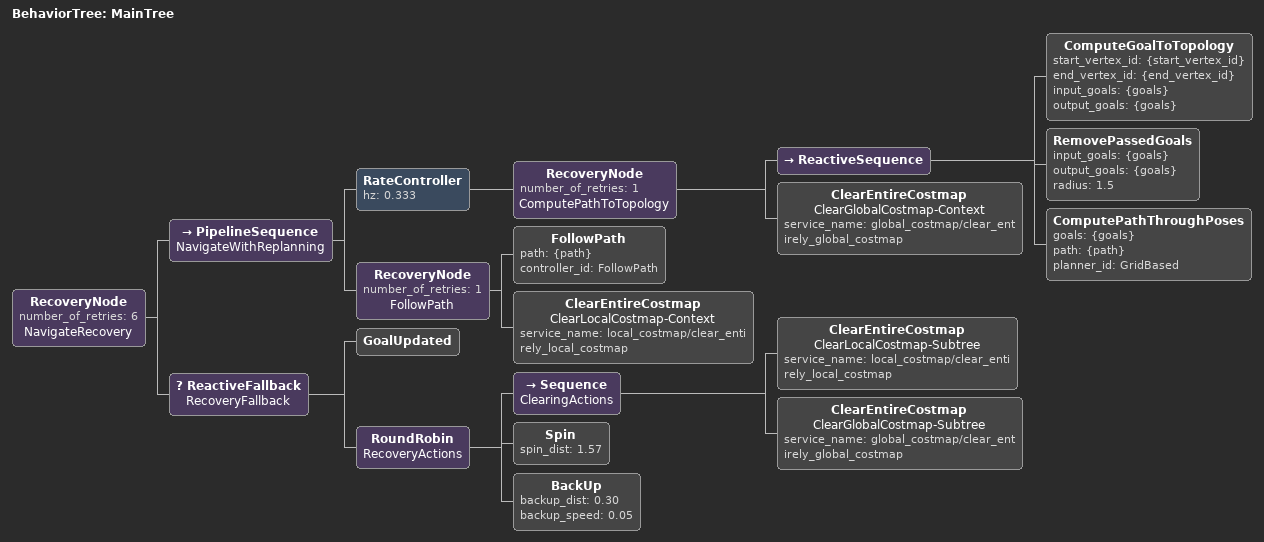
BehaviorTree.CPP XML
<root main_tree_to_execute="MainTree">
  <BehaviorTree ID="MainTree">
    <RecoveryNode number_of_retries="6" name="NavigateRecovery">
      <PipelineSequence name="NavigateWithReplanning">
        <RateController hz="0.333">
          <RecoveryNode number_of_retries="1" name="ComputePathToTopology">
            <ReactiveSequence>
              <ComputeGoalToTopology start_vertex_id="{start_vertex_id}" end_vertex_id="{end_vertex_id}" input_goals="{goals}" output_goals="{goals}" />
              <RemovePassedGoals input_goals="{goals}" output_goals="{goals}" radius="1.5"/>
              <ComputePathThroughPoses goals="{goals}" path="{path}" planner_id="GridBased"/>
            </ReactiveSequence>
            <ClearEntireCostmap name="ClearGlobalCostmap-Context" service_name="global_costmap/clear_entirely_global_costmap"/>
          </RecoveryNode>
        </RateController>
        <RecoveryNode number_of_retries="1" name="FollowPath">
          <FollowPath path="{path}" controller_id="FollowPath"/>
          <ClearEntireCostmap name="ClearLocalCostmap-Context" service_name="local_costmap/clear_entirely_local_costmap"/>
        </RecoveryNode>
      </PipelineSequence>
      <ReactiveFallback name="RecoveryFallback">
        <GoalUpdated/>
        <RoundRobin name="RecoveryActions">
          <Sequence name="ClearingActions">
            <ClearEntireCostmap name="ClearLocalCostmap-Subtree" service_name="local_costmap/clear_entirely_local_costmap"/>
            <ClearEntireCostmap name="ClearGlobalCostmap-Subtree" service_name="global_costmap/clear_entirely_global_costmap"/>
          </Sequence>
          <Spin spin_dist="1.57"/>
          <BackUp backup_dist="0.30" backup_speed="0.05"/>
        </RoundRobin>
      </ReactiveFallback>
    </RecoveryNode>
  </BehaviorTree>
</root>
